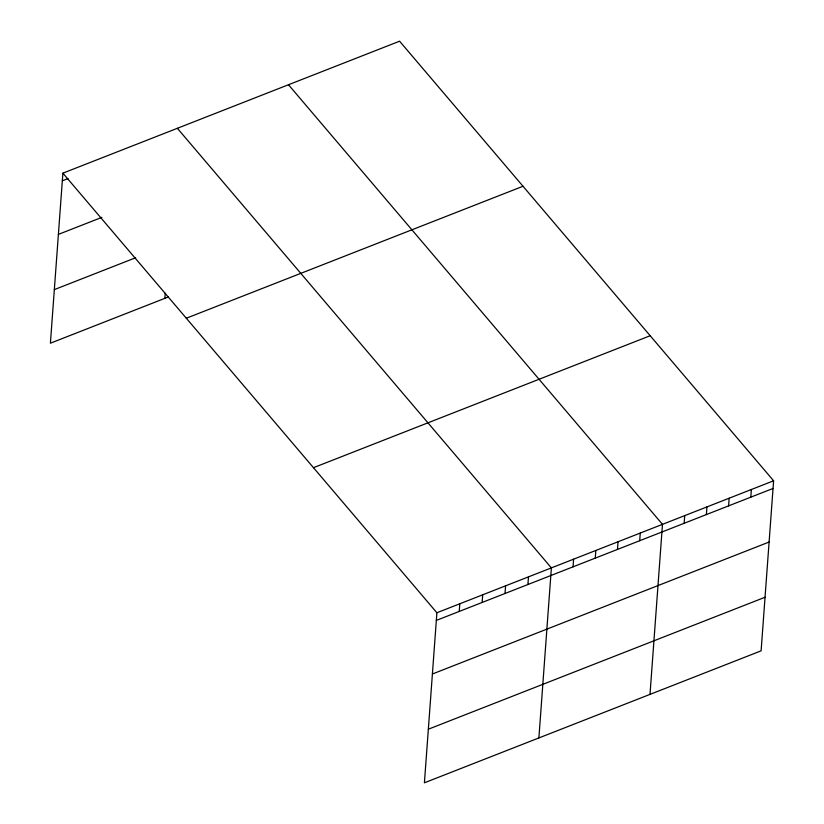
<?xml version="1.0" encoding="UTF-8"?>
<svg xmlns="http://www.w3.org/2000/svg" width="824" height="824" viewBox="0 0 824 824"><rect width="100%" height="100%" fill="white"/><g stroke="black" fill="none" stroke-linecap="round" stroke-linejoin="round"><path stroke-width="1.24" d="M62.892 173.164L436.895 612.757L424.412 782.8L761.108 650.836L773.602 480.794L399.589 41.2L62.892 173.164L50.398 343.206L168.384 296.959M164.882 298.339L165.253 293.231M459.236 611.439L459.792 603.786M482.122 602.468L482.689 594.815M505.019 593.496L505.586 585.843M527.916 584.515L528.483 576.862M538.886 737.933L551.38 567.891L177.366 128.297M573.041 566.84L573.597 559.187M595.258 558.126L595.824 550.473M617.485 549.423L618.041 541.759M639.702 540.709L640.269 533.056M650.002 694.385L662.486 524.342L288.482 84.748M684.147 523.292L684.713 515.639M706.374 514.578L706.93 506.925M728.591 505.874L729.158 498.221M750.819 497.16L751.375 489.507M62.325 180.817L68.052 178.571M58.391 234.397L101.898 217.351M54.333 289.615L135.62 257.757M186.317 318.229L523.013 186.265M313.47 467.692L650.177 335.728M436.895 612.757L773.602 480.794M436.339 620.41L773.036 488.457M432.404 674.001L769.101 542.038M428.346 729.209L765.043 597.256"/></g></svg>
